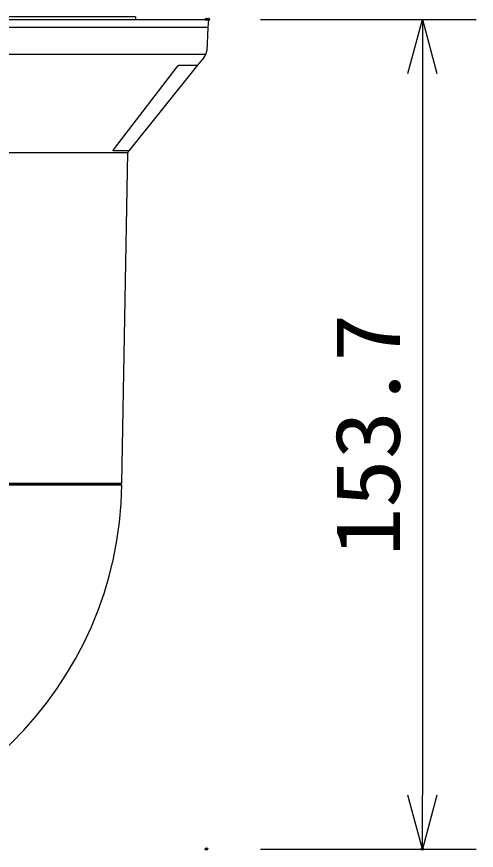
# Model space of a CAD drawing. Units: millimetres, scale not verified. Extents: x -63 to 63, y -57 to 58.
# Drawn here: x -18.11 to -1.08, y -5.25 to 25.64 of the extents above; entities that cross this region are included whole.
import ezdxf
from ezdxf.enums import TextEntityAlignment as Align

# ---------------------------------------------------------------- set-up
doc = ezdxf.new("R2010")
doc.units = ezdxf.units.MM
doc.header["$LTSCALE"] = 0.191475
doc.header["$PDMODE"] = 32
doc.header["$PDSIZE"] = 0.0957
doc.layers.add('0-0_GAIKEI', color=1, linetype='Continuous')
doc.layers.add('0-1_MOJI1', color=7, linetype='Continuous')
doc.styles.add('ＭＳ ゴシック', font='')
doc.styles.get('ＭＳ ゴシック').set_extended_font_data('MS Gothic')

# ---------------------------------------------------------------- blocks, each defined once
blk = doc.blocks.new('_OPEN30')
at = {"layer": '0-1_MOJI1'}
blk.add_line((0, 0), (-1, 0), dxfattribs=at)
blk.add_lwpolyline([(-1, 0.26795), (0, 0), (-1, -0.26795)], dxfattribs=at)

msp = doc.modelspace()

# ---------------------------------------------------------------- linework, layer by layer
at = {"layer": '0-0_GAIKEI'}
for p, q in [((-13.7059, 25.6367), (-42.1059, 25.6367)), ((-13.7059, 25.6367), (-13.7059, 25.5367)), ((-11.0059, 25.2367), (-44.7901, 25.2367)), ((-11.0959, 24.2367), (-44.7159, 24.2367)), ((-12.0994, 23.8367), (-11.3954, 23.8367)), ((-14.4871, 20.7516), (-12.1629, 23.7767)), ((-13.9381, 20.6717), (-14.5311, 20.6717))]:
    msp.add_line(p, q, dxfattribs=at)
at = {"layer": '0-0_GAIKEI', "color": 7}
for p, q in [((-27.9059, 25.5367), (-11.2059, 25.5367)), ((-11.2059, 25.5367), (-11.0059, 25.5367)), ((-11.0059, 25.5367), (-11.0216, 25.2367)), ((-11.0216, 25.2367), (-11.0673, 24.3656)), ((-11.3954, 23.8367), (-11.1542, 24.1369)), ((-13.9925, 20.604), (-11.3954, 23.8367)), ((-14.2063, 8.3567), (-13.9925, 20.604)), ((-41.6055, 8.3567), (-14.2063, 8.3567)), ((-14.2659, 8.2967), (-14.2659, 8.3567)), ((-41.6044, 8.2967), (-14.2073, 8.2967))]:
    msp.add_line(p, q, dxfattribs=at)
at = {"layer": '0-0_GAIKEI', "color": 3}
for p, q in [((-9.0776, 25.5367), (-1.0776, 25.5367)), ((-3.0776, 23.5367), (-3.0776, -3.2033)), ((-9.0776, -5.2033), (-1.0776, -5.2033))]:
    msp.add_line(p, q, dxfattribs=at)
at = {"layer": '0-0_GAIKEI', "color": 7}
for points in [[(-12.1629, 23.7767), (-12.1616, 23.7784), (-12.1609, 23.7792), (-12.1603, 23.7801), (-12.1596, 23.781), (-12.1589, 23.7818), (-12.1583, 23.7827), (-12.1576, 23.7835), (-12.1569, 23.7843), (-12.1562, 23.7852), (-12.1556, 23.786), (-12.1549, 23.7869), (-12.1542, 23.7877), (-12.1536, 23.7885), (-12.1529, 23.7894), (-12.1522, 23.7902), (-12.1515, 23.791), (-12.1508, 23.7918), (-12.1502, 23.7926), (-12.1495, 23.7935), (-12.1488, 23.7943), (-12.1481, 23.7951), (-12.1474, 23.7959), (-12.1468, 23.7967), (-12.1461, 23.7975), (-12.1454, 23.7983), (-12.1447, 23.7991), (-12.144, 23.7999), (-12.1433, 23.8006), (-12.1426, 23.8014), (-12.1419, 23.8022), (-12.1413, 23.803), (-12.1406, 23.8037), (-12.1399, 23.8045), (-12.1392, 23.8053), (-12.1385, 23.806), (-12.1378, 23.8068), (-12.1371, 23.8075), (-12.1364, 23.8083), (-12.1357, 23.809)], [(-12.1357, 23.809), (-12.135, 23.8097), (-12.1343, 23.8105), (-12.1336, 23.8112), (-12.1329, 23.8119), (-12.1322, 23.8126), (-12.1315, 23.8133), (-12.1308, 23.814), (-12.1301, 23.8147), (-12.1294, 23.8154), (-12.1287, 23.8161), (-12.128, 23.8168), (-12.1273, 23.8175), (-12.1266, 23.8181), (-12.1259, 23.8188), (-12.1252, 23.8195), (-12.1245, 23.8201), (-12.1237, 23.8207), (-12.123, 23.8214), (-12.1223, 23.822), (-12.1216, 23.8226), (-12.121, 23.8232), (-12.1203, 23.8238), (-12.1196, 23.8244), (-12.1189, 23.825), (-12.1182, 23.8256), (-12.1175, 23.8261), (-12.1169, 23.8267), (-12.1162, 23.8272), (-12.1155, 23.8278), (-12.1149, 23.8283), (-12.1142, 23.8288), (-12.1136, 23.8293), (-12.1129, 23.8297), (-12.1123, 23.8302), (-12.1117, 23.8307), (-12.1111, 23.8311), (-12.1105, 23.8315), (-12.1099, 23.8319), (-12.1093, 23.8323)], [(-12.1093, 23.8323), (-12.1087, 23.8327), (-12.1081, 23.8331), (-12.1075, 23.8334), (-12.107, 23.8338), (-12.1064, 23.8341), (-12.1059, 23.8344), (-12.1054, 23.8347), (-12.1049, 23.8349), (-12.1044, 23.8352), (-12.1039, 23.8354), (-12.1035, 23.8356), (-12.103, 23.8358), (-12.1025, 23.836), (-12.1018, 23.8362), (-12.1011, 23.8363), (-12.1002, 23.8365), (-12.0994, 23.8367)], [(-14.2659, 8.2967), (-27.9059, 8.2967), (-41.5459, 8.2967)]]:
    msp.add_lwpolyline(points, dxfattribs=at)
at = {"layer": '0-0_GAIKEI'}
for points in [[(-14.5317, 20.6814), (-14.5316, 20.6818), (-14.5315, 20.6821), (-14.5313, 20.6825), (-14.5312, 20.6829), (-14.5311, 20.6833), (-14.5309, 20.6837), (-14.5308, 20.684), (-14.5306, 20.6844), (-14.5305, 20.6848), (-14.5303, 20.6852), (-14.5301, 20.6856), (-14.53, 20.686), (-14.5298, 20.6864), (-14.5296, 20.6868), (-14.5294, 20.6872), (-14.5293, 20.6876), (-14.5291, 20.688), (-14.5289, 20.6884), (-14.5287, 20.6888), (-14.5285, 20.6892), (-14.5283, 20.6896), (-14.5281, 20.6901), (-14.5278, 20.6905), (-14.5276, 20.6909), (-14.5274, 20.6914), (-14.5272, 20.6918), (-14.527, 20.6922), (-14.5267, 20.6927), (-14.5265, 20.6931), (-14.5263, 20.6936), (-14.526, 20.694), (-14.5258, 20.6945), (-14.5255, 20.6949), (-14.5253, 20.6954), (-14.525, 20.6958), (-14.5247, 20.6963), (-14.5245, 20.6968), (-14.5242, 20.6973), (-14.5239, 20.6977)], [(-14.5239, 20.6977), (-14.5237, 20.6982), (-14.5234, 20.6987), (-14.5231, 20.6992), (-14.5228, 20.6997), (-14.5225, 20.7002), (-14.5222, 20.7007), (-14.5219, 20.7012), (-14.5216, 20.7017), (-14.5213, 20.7022), (-14.521, 20.7027), (-14.5207, 20.7033), (-14.5204, 20.7038), (-14.5201, 20.7043), (-14.5198, 20.7048), (-14.5195, 20.7053), (-14.5191, 20.7058), (-14.5188, 20.7064), (-14.5185, 20.7069), (-14.5182, 20.7074), (-14.5179, 20.7079), (-14.5175, 20.7084), (-14.5172, 20.709), (-14.5169, 20.7095), (-14.5165, 20.71), (-14.5162, 20.7105), (-14.5159, 20.711), (-14.5156, 20.7115), (-14.5152, 20.7121), (-14.5149, 20.7126), (-14.5145, 20.7131), (-14.5142, 20.7136), (-14.5139, 20.7141), (-14.5135, 20.7147), (-14.5132, 20.7152), (-14.5128, 20.7157), (-14.5125, 20.7162), (-14.5121, 20.7167), (-14.5118, 20.7173), (-14.5114, 20.7178)], [(-14.5114, 20.7178), (-14.5111, 20.7183), (-14.5107, 20.7188), (-14.5104, 20.7194), (-14.51, 20.7199), (-14.5096, 20.7204), (-14.5093, 20.721), (-14.5089, 20.7215), (-14.5086, 20.722), (-14.5082, 20.7226), (-14.5078, 20.7231), (-14.5074, 20.7236), (-14.5071, 20.7242), (-14.5067, 20.7247), (-14.5063, 20.7252), (-14.506, 20.7258), (-14.5056, 20.7263), (-14.5052, 20.7269), (-14.5048, 20.7274), (-14.5044, 20.728), (-14.504, 20.7285), (-14.5037, 20.729), (-14.5033, 20.7296), (-14.5029, 20.7301), (-14.5025, 20.7307), (-14.5021, 20.7312), (-14.5017, 20.7318), (-14.5013, 20.7323), (-14.5009, 20.7329), (-14.5005, 20.7334), (-14.5002, 20.734), (-14.4998, 20.7345), (-14.4994, 20.7351), (-14.499, 20.7356), (-14.4986, 20.7362), (-14.4982, 20.7367), (-14.4978, 20.7373), (-14.4974, 20.7378), (-14.497, 20.7384), (-14.4966, 20.7389)], [(-14.4966, 20.7389), (-14.4962, 20.7395), (-14.4958, 20.74), (-14.4954, 20.7406), (-14.495, 20.7411), (-14.4946, 20.7416), (-14.4942, 20.7422), (-14.4938, 20.7427), (-14.4933, 20.7433), (-14.4929, 20.7439), (-14.4925, 20.7444), (-14.4921, 20.7449), (-14.4918, 20.7454), (-14.4914, 20.7459), (-14.4909, 20.7465), (-14.4905, 20.7471), (-14.4897, 20.7481), (-14.489, 20.7491), (-14.4881, 20.7503), (-14.4871, 20.7516)], [(-41.8192, 20.604), (-13.9925, 20.604), (-13.9381, 20.6717)], [(-14.5311, 20.6717), (-14.5315, 20.6718), (-14.5317, 20.6718), (-14.5318, 20.6719), (-14.532, 20.6719), (-14.5321, 20.672), (-14.5323, 20.6721), (-14.5324, 20.6723), (-14.5325, 20.6724), (-14.5326, 20.6725), (-14.5327, 20.6727), (-14.5328, 20.6729), (-14.5328, 20.6731), (-14.5329, 20.6733), (-14.5329, 20.6735), (-14.533, 20.6737), (-14.533, 20.674), (-14.533, 20.6742), (-14.533, 20.6745), (-14.5331, 20.6747), (-14.533, 20.675), (-14.533, 20.6753), (-14.533, 20.6756), (-14.533, 20.6759), (-14.533, 20.6762), (-14.5329, 20.6765), (-14.5329, 20.6768), (-14.5328, 20.6771), (-14.5327, 20.6775), (-14.5327, 20.6778), (-14.5326, 20.6782), (-14.5325, 20.6785), (-14.5324, 20.6789), (-14.5324, 20.6792), (-14.5323, 20.6796), (-14.5322, 20.6799), (-14.5321, 20.6803), (-14.5319, 20.6807), (-14.5318, 20.681), (-14.5317, 20.6814)], [(-14.5311, 20.6717), (-14.5311, 20.6721), (-14.5311, 20.6724), (-14.531, 20.6727), (-14.531, 20.673), (-14.531, 20.6734), (-14.531, 20.6737), (-14.531, 20.674), (-14.531, 20.6744), (-14.5309, 20.6747), (-14.5309, 20.675), (-14.5309, 20.6753), (-14.5309, 20.6757), (-14.5309, 20.676), (-14.5309, 20.6763), (-14.5308, 20.6767), (-14.5308, 20.677), (-14.5308, 20.6773), (-14.5308, 20.6776), (-14.5308, 20.678), (-14.5308, 20.6783), (-14.5307, 20.6786), (-14.5307, 20.679), (-14.5307, 20.6793), (-14.5307, 20.6796), (-14.5307, 20.6799), (-14.5307, 20.6803), (-14.5307, 20.6806), (-14.5306, 20.6809), (-14.5306, 20.6813), (-14.5306, 20.6816), (-14.5306, 20.6819), (-14.5306, 20.6822), (-14.5306, 20.6826), (-14.5305, 20.6829), (-14.5305, 20.6832), (-14.5305, 20.6836), (-14.5305, 20.6841), (-14.5304, 20.6849)], [(-14.5311, 20.6717), (-14.5311, 20.6721), (-14.5311, 20.6724), (-14.531, 20.6727), (-14.531, 20.673), (-14.531, 20.6734), (-14.531, 20.6737), (-14.531, 20.674), (-14.531, 20.6744), (-14.5309, 20.6747), (-14.5309, 20.675), (-14.5309, 20.6753), (-14.5309, 20.6757), (-14.5309, 20.676), (-14.5309, 20.6763), (-14.5308, 20.6767), (-14.5308, 20.677), (-14.5308, 20.6773), (-14.5308, 20.6776), (-14.5308, 20.678), (-14.5308, 20.6783), (-14.5307, 20.6786), (-14.5307, 20.679), (-14.5307, 20.6793), (-14.5307, 20.6796), (-14.5307, 20.68), (-14.5307, 20.6803), (-14.5307, 20.6806), (-14.5306, 20.6809), (-14.5306, 20.6813), (-14.5306, 20.6816), (-14.5306, 20.6819), (-14.5306, 20.6823), (-14.5306, 20.6826), (-14.5305, 20.6829), (-14.5305, 20.6832), (-14.5305, 20.6836), (-14.5305, 20.6841), (-14.5304, 20.6849)]]:
    msp.add_lwpolyline(points, dxfattribs=at)
at = {"layer": '0-0_GAIKEI', "color": 7}
for centre, radius, start, end in [((-11.4667, 24.3865), 0.4, 321.22121, 357), ((-27.9059, 8.4967), 13.7, 270, 359.16354)]:
    msp.add_arc(centre, radius, start, end, dxfattribs=at)
at = {"layer": '0-1_MOJI1'}
for p in [(-11.0776, 25.5367), (-11.0059, 25.5367), (-11.0776, -5.2033), (-3.0776, -5.2033)]:
    msp.add_point(p, dxfattribs=at)

# ---------------------------------------------------------------- block references
at = {"layer": '0-0_GAIKEI', "xscale": 2, "yscale": 2}
for p, rotation in [((-3.0776, 25.5367), 90), ((-3.0776, -5.2033), 270)]:
    msp.add_blockref('_OPEN30', p, dxfattribs=dict(at, rotation=rotation))

# ---------------------------------------------------------------- texts
at = {"layer": '0-0_GAIKEI', "color": 3, "style": 'ＭＳ ゴシック', "width": 1.1}
msp.add_text('153.7', height=2.405, rotation=90, dxfattribs=at).set_placement((-3.1871, 5.6391), align=Align.BOTTOM_LEFT)

doc.saveas('drawing.dxf')
